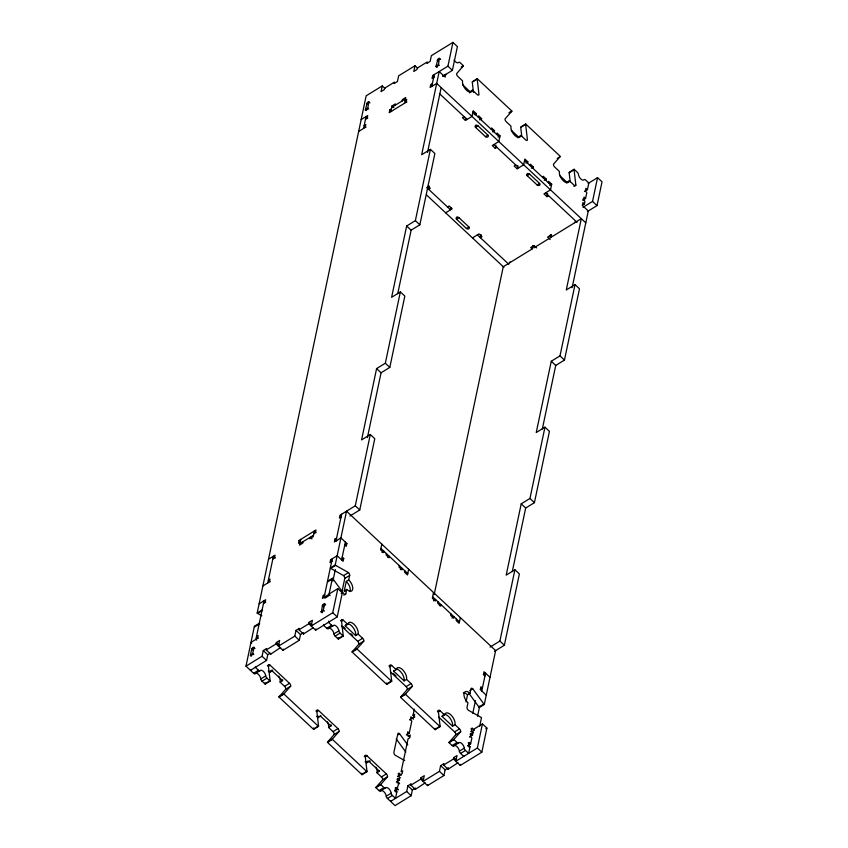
<?xml version="1.0" encoding="UTF-8"?>
<svg xmlns="http://www.w3.org/2000/svg" width="848" height="848" viewBox="0 0 848 848"><rect width="100%" height="100%" fill="white"/><g stroke="black" fill="none" stroke-linecap="round" stroke-linejoin="round"><path stroke-width="1.27" d="M250.393 655.324L250.796 655.737A1.95 0.795 -46.9 0 0 252.248 654.804L254.146 647.702A1.675 0.678 -46.9 0 0 253.139 647.384A1.675 0.678 -46.9 0 0 251.686 649.208L250.393 655.324L251.231 656.108M394.998 790.728L395.221 789.605M439.328 65.519L438.49 64.734L436.042 66.25A1.675 0.678 -46.9 0 0 437.038 66.557A1.675 0.678 -46.9 0 0 438.49 64.734L439.381 58.205A1.95 0.795 -46.9 0 0 437.939 59.148L436.042 66.25L437.155 67.289M368.657 109.032L367.82 108.247L365.361 109.763A1.675 0.678 -46.9 0 0 366.368 110.07A1.675 0.678 -46.9 0 0 367.82 108.247L368.795 101.718A1.95 0.795 -46.9 0 0 367.269 102.661L365.361 109.763L366.209 110.547M325.653 604.963L324.816 604.179A1.675 0.678 -46.9 0 0 323.809 603.871A1.675 0.678 -46.9 0 0 322.357 605.695L321.466 612.224M439.783 58.618L440.621 59.402M415.234 788.216L412.361 789.986L411.163 795.689L395.062 805.6L387.451 798.477A2.237 1.134 58.4 0 1 386.243 796.208A4.473 2.279 58.4 0 0 383.837 791.682A4.473 2.279 58.4 0 0 380.625 790.951A2.237 1.134 58.4 0 1 379.014 790.59L375.865 787.644A2.237 1.134 58.4 0 1 376.014 787.294L380.932 784.273L387.547 776.726A2.237 1.134 58.4 0 0 386.359 773.906L366.972 755.78A2.237 1.134 58.4 0 0 365.181 755.812L366.961 771.214A2.237 1.134 58.4 0 1 366.94 771.68L362.032 774.701L327.445 742.36A2.237 1.134 58.4 0 1 327.593 742.011L332.501 738.979L339.115 731.432A2.237 1.134 58.4 0 0 337.928 728.612L318.541 710.486A2.237 1.134 58.4 0 0 316.749 710.518L318.53 725.92A2.237 1.134 58.4 0 1 318.509 726.386L313.601 729.407L279.013 697.067A2.237 1.134 58.4 0 1 279.162 696.717L284.069 693.685L290.684 686.138A2.237 1.134 58.4 0 0 289.497 683.318L270.12 665.192A2.237 1.134 58.4 0 0 268.328 665.224L270.109 680.626A2.237 1.134 58.4 0 1 270.077 681.092L265.17 684.124L262.021 681.177A2.237 1.134 58.4 0 1 260.824 678.919A4.473 2.279 58.4 0 0 258.407 674.383A4.473 2.279 58.4 0 0 255.195 673.651A2.237 1.134 58.4 0 1 253.594 673.291L245.973 666.168L254.379 626.312L259.287 623.291A2.237 1.134 58.4 0 1 259.7 623.746L254.792 626.778A2.237 1.134 58.4 0 0 254.379 626.312M261.884 615.818L257.601 613.422A2.237 1.134 58.4 0 1 257.167 613.083L366.166 95.824L382.268 85.913L384.95 88.425M267.788 582.936L273.427 556.203L275.335 557.984M363.569 128.451L366.071 116.568L367.778 118.158M250.626 669.517L250.446 670.355L266.548 660.444L267.745 654.73L270.003 653.352M255.534 666.496L255.365 667.323L258.502 670.27A2.237 1.134 58.4 0 0 260.113 670.63A4.473 2.279 58.4 0 1 263.325 671.362A4.473 2.279 58.4 0 1 265.731 675.888A2.237 1.134 58.4 0 0 266.94 678.156L270.077 681.092M245.973 666.168L262.074 656.257L263.272 650.554L266.548 648.54L266.251 649.96L270.724 654.147L280.677 647.469M382.268 85.913L381.059 91.616L384.335 89.602L384.632 88.171L394.458 82.129L394.161 83.549L397.436 81.535L398.634 75.832L415.011 65.752L417.693 68.264M270.724 654.147L270.894 653.342M266.251 649.96L276.077 643.918L276.374 642.487L279.649 640.473L278.441 646.176L294.818 636.095L296.016 630.393L299.291 628.379L298.994 629.799L303.467 633.986L313.347 627.668M313.76 533.848L315.403 532.841L315.997 529.989L299.079 540.409L298.485 543.261L300.118 542.254M391.469 108.788L389.826 109.795L389.221 112.646L406.139 102.237L406.743 99.386L405.111 100.393L406.892 102.057M300.711 539.402L299.514 545.105L302.789 543.08L303.096 541.66M390.854 111.65L392.062 105.936L395.338 103.922L395.041 105.343M276.077 643.918L282.914 650.363L283.2 649.017M402.132 100.976L402.429 99.555L405.704 97.541L404.496 103.244M415.011 65.752L413.803 71.455L417.078 69.441L417.375 68.01L427.201 61.968L426.904 63.388L430.18 61.374L431.378 55.671L452.938 42.4L457.411 46.587L452.397 70.352L442.847 76.225M282.914 650.363L299.291 640.282L300.489 634.569L303.149 632.937M303.467 633.986L303.669 633M308.82 623.757L309.117 622.326L312.393 620.312L311.184 626.015L332.745 612.744L337.822 588.639L342.295 592.816L337.218 616.92L315.657 630.202L308.82 623.757L298.994 629.799M315.657 630.202L315.944 628.856M342.232 557.072L343.726 558.461L343.122 561.312L337.154 555.737L330.614 559.765L330.01 562.616L331.642 561.609M336.603 538.088L334.971 539.095L334.366 541.946L340.917 537.918L346.874 543.494L346.281 546.345L344.786 544.946M452.938 42.4L447.924 66.165L432.65 75.578L432.045 78.429L433.678 77.412M332.246 558.758L324.106 597.374L324.858 598.073M335.999 540.939L341.638 514.206M431.78 86.443L434.282 74.56M325.749 596.367L325.452 597.798L328.717 595.784L332.416 578.262A2.237 1.134 58.4 0 1 332.829 578.728L343.981 593.96A2.237 1.134 58.4 0 0 345.772 593.929L346.715 589.413A7.452 3.795 58.4 0 0 352.694 589.307A7.452 3.795 58.4 0 0 348.719 579.905L349.673 575.389A2.237 1.134 58.4 0 0 348.486 572.57L335.638 565.372A2.237 1.134 58.4 0 1 335.204 565.033L346.546 511.174L495.635 650.607L484.293 704.465L479.374 707.486A2.237 1.134 58.4 0 1 478.961 707.031L468.562 692.805M321.477 612.214A1.95 0.795 -46.9 0 0 322.918 611.281L324.816 604.179L322.357 605.695L323.48 606.744M367.407 437.589L381.07 372.781L389.804 367.396L404.825 296.111L400.351 291.924L385.331 363.22L376.597 368.594L361.577 439.889L370.3 434.505L374.774 438.692L359.753 509.987L349.927 516.029M397.733 293.705L411.121 230.19L419.845 224.815L434.876 153.52L430.402 149.343L415.372 220.628L406.648 226.003L391.617 297.298L400.351 291.924M323.745 624.488L323.576 625.326L326.724 628.262A2.237 1.134 58.4 0 0 328.324 628.633A4.473 2.279 58.4 0 1 331.536 629.354A4.473 2.279 58.4 0 1 333.942 633.891A2.237 1.134 58.4 0 0 335.151 636.148L338.299 639.095L343.207 636.074A2.237 1.134 58.4 0 0 343.228 635.608L341.447 620.206A2.237 1.134 58.4 0 1 343.239 620.174L347.712 624.351A7.823 3.986 58.4 0 1 353.987 624.245A7.823 3.986 58.4 0 1 358.153 634.113L362.626 638.3A2.237 1.134 58.4 0 1 363.813 641.12L357.199 648.667L352.291 651.688A2.237 1.134 58.4 0 0 352.143 652.038L386.73 684.389L391.638 681.357A2.237 1.134 58.4 0 0 391.659 680.891L389.879 665.489A2.237 1.134 58.4 0 1 391.67 665.457L396.143 669.644A7.823 3.986 58.4 0 1 402.418 669.538A7.823 3.986 58.4 0 1 406.584 679.407L411.057 683.583A2.237 1.134 58.4 0 1 412.245 686.414L405.63 693.961L400.712 696.982A2.237 1.134 58.4 0 0 400.563 697.332L435.151 729.683L440.07 726.651A2.237 1.134 58.4 0 0 440.091 726.185L438.31 710.783A2.237 1.134 58.4 0 1 440.101 710.751L444.575 714.938A7.823 3.986 58.4 0 1 450.839 714.822A7.823 3.986 58.4 0 1 455.016 724.701L459.478 728.877A2.237 1.134 58.4 0 1 460.676 731.697L454.062 739.244L449.143 742.276A2.237 1.134 58.4 0 0 448.995 742.625L452.143 745.562A2.237 1.134 58.4 0 0 453.744 745.922A4.473 2.279 58.4 0 1 456.955 746.653A4.473 2.279 58.4 0 1 459.372 751.18A2.237 1.134 58.4 0 0 460.57 753.448L463.718 756.395L463.898 755.557M332.914 580.986L335.32 569.591M328.748 621.054L328.483 622.305L331.632 625.241A2.237 1.134 58.4 0 0 333.232 625.601A4.473 2.279 58.4 0 1 336.444 626.333A4.473 2.279 58.4 0 1 338.861 630.859A2.237 1.134 58.4 0 0 340.069 633.127L343.207 636.074M341.627 559.924L345.39 542.095M427.509 152.417L441.161 87.609M341.034 517.057L339.401 518.064L340.006 515.213L355.28 505.8L370.3 434.505M341.903 592.01L344.765 578.421A2.237 1.134 58.4 0 0 343.567 575.601L330.731 568.393A2.237 1.134 58.4 0 1 330.285 568.054L335.204 565.033M429.342 186.125L428.664 189.337L430.307 188.33L428.07 186.231M344.998 591.554A7.452 3.795 58.4 0 1 344.267 590.929L346.27 581.421L348.719 579.905M464.079 116.653L462.446 117.66L465.425 120.458L465.881 118.317M451.019 207.506L450.532 209.785L426.639 187.44M381.833 544.172L380.635 549.886L383.614 552.673L383.911 551.242L381.95 552.451M475.855 114.936L476.163 113.505L473.173 110.717L471.976 116.42L465.425 120.458M475.993 125.069L475.516 127.348L485.448 136.645A1.675 1.272 11.9 0 0 487.801 136.931A1.675 1.272 11.9 0 0 487.907 135.129L477.965 125.833A1.675 1.272 11.9 0 0 475.622 125.546A1.675 1.272 11.9 0 0 475.516 127.348L477.965 125.833M456.977 217.056L456.531 219.197L466.464 228.494A1.675 1.272 11.9 0 0 468.817 228.78A1.675 1.272 11.9 0 0 468.923 226.978L458.98 217.682A1.675 1.272 11.9 0 0 456.637 217.395A1.675 1.272 11.9 0 0 456.531 219.197L458.98 217.682M386.402 553.564L386.094 554.995L389.084 557.783L389.38 556.352L387.748 557.369M478.346 117.257L478.643 115.826L481.622 118.614L481.325 120.045M399.323 565.648L399.016 567.079L402.005 569.867L402.302 568.436L400.341 569.655M491.268 129.341L491.564 127.91L494.543 130.709L494.246 132.129M404.782 570.768L404.485 572.188L407.464 574.976L408.672 569.273M496.727 134.45L497.034 133.03L500.013 135.818L498.815 141.521L492.264 145.549L495.243 148.336L496.886 147.329M495.243 148.336L495.921 145.135M481.028 234.461L480.35 237.673L481.993 236.666L479.003 233.878L472.463 237.906M515.764 164.989L514.132 166.007L517.11 168.794L517.789 165.583M433.519 592.519L432.321 598.222L435.3 601.009L435.596 599.578L433.635 600.787M390.769 800.586L390.589 801.413L406.69 791.502L407.899 785.799L411.163 783.785L410.867 785.206L415.34 789.393L425.272 782.81M434.165 594.671L503.267 266.717L532.194 248.909L532.873 245.708M394.49 790.908L395.412 790.347L396.016 787.495L398.253 789.583M396.345 782.121L397.267 781.549L397.871 778.697L399.355 780.096L397.214 781.421M397.5 776.651L398.422 776.09L399.026 773.238L401.252 775.326M527.541 163.272L527.848 161.841L524.859 159.053L523.661 164.756L517.11 168.794M395.412 790.347L396.906 791.735L395.507 798.392L392.359 795.456A2.237 1.134 58.4 0 1 391.151 793.187A4.473 2.279 58.4 0 0 388.744 788.661A4.473 2.279 58.4 0 0 385.533 787.93A2.237 1.134 58.4 0 1 383.921 787.569L380.784 784.623A2.237 1.134 58.4 0 1 380.932 784.273M395.624 790.919A1.95 0.795 -46.9 0 0 396.864 790.05L398.761 782.948A1.675 0.678 -46.9 0 0 397.288 782.99M399.355 780.096L399.906 777.478L398.422 776.09M406.309 734.972L409.255 733.16L411.81 721.044L410.315 719.645L410.92 716.793L413.474 719.189M414.799 717.005L413.008 715.341L414.312 709.151M527.679 173.405L527.202 175.684L537.134 184.981A1.675 1.272 11.9 0 0 539.487 185.267A1.675 1.272 11.9 0 0 539.593 183.465L529.65 174.169A1.675 1.272 11.9 0 0 527.308 173.882A1.675 1.272 11.9 0 0 527.202 175.684L529.65 174.169M438.087 601.9L437.78 603.331L440.769 606.119L441.066 604.688L439.423 605.705M530.032 165.593L530.329 164.162L533.307 166.961L533.01 168.381M509.818 262.689L510.008 261.799M451.009 613.984L450.701 615.415L453.691 618.203L453.987 616.772L452.026 617.991M542.953 177.677L543.25 176.246L546.229 179.045L545.932 180.465M415.34 789.393L415.584 788.237M410.867 785.206L420.693 779.164L420.99 777.733L424.265 775.719L423.067 781.421L439.434 771.341L440.631 765.638L443.907 763.624L443.61 765.044L448.083 769.231L458.005 762.734M534.335 245.581L533.848 247.902L550.765 237.482L551.359 234.631L549.727 235.638L551.518 237.313M456.468 619.104L456.171 620.524L459.15 623.312L460.358 617.609M548.412 182.786L548.72 181.366L551.698 184.154L550.5 189.857L543.95 193.885L546.928 196.672L548.571 195.665M546.928 196.672L547.607 193.471M420.693 779.164L427.54 785.608L427.71 784.803M427.54 785.608L443.907 775.528L445.105 769.825L448.38 767.811L448.083 769.231M453.436 759.002L453.733 757.571L457.008 755.557L455.811 761.26L477.36 747.989L482.438 723.885L486.911 728.072L481.834 752.176L460.284 765.447L453.436 759.002L443.61 765.044M466.029 701.953L467.524 694.819L469.983 693.314L470.937 688.799A2.237 1.134 58.4 0 1 472.728 688.767L483.879 703.999A2.237 1.134 58.4 0 0 484.293 704.465M460.284 765.447L460.506 764.377M574.764 222.706L574.944 221.816M472.792 713.316L475.463 700.66M583.403 198.591L583.106 199.98A1.675 0.678 -46.9 0 1 583 200.308M467.619 745.89L468.541 745.318L469.145 742.466L470.629 743.866L468.181 745.371M469.474 737.092L470.396 736.53L471 733.668L472.484 735.068L470.343 736.393M470.629 731.623L471.552 731.061L472.145 728.209L474.382 730.298M468.541 745.318L470.036 746.717L468.626 753.363L465.488 750.427A2.237 1.134 58.4 0 1 464.28 748.159A4.473 2.279 58.4 0 0 461.874 743.632A4.473 2.279 58.4 0 0 458.662 742.901A2.237 1.134 58.4 0 1 457.051 742.541L453.913 739.594A2.237 1.134 58.4 0 1 454.062 739.244M470.629 743.866L471.891 737.919L470.396 736.53M472.484 735.068L473.036 732.449L471.552 731.061M481.781 690.982L485.533 673.164L483.349 674.51M512.298 571.541L525.686 508.026L534.42 502.652L549.44 431.356L544.967 427.169L529.947 498.465L521.213 503.839L506.192 575.135L514.916 569.761L519.389 573.937L504.369 645.233L494.543 651.285M542.349 428.95L555.737 365.435L564.461 360.061L579.491 288.776L575.018 284.589L559.987 355.884L551.264 361.259L536.233 432.554L544.967 427.169M582.449 205.152L584.41 203.933L584.961 201.326L583.477 199.927L584.071 197.075L585.565 198.474L583.106 199.98L583.668 200.51M585.565 198.474L586.816 192.528L585.321 191.139L585.926 188.288L587.42 189.676L584.473 191.489M587.42 189.676L588.819 183.03L585.671 180.083A2.237 1.134 58.4 0 0 584.071 179.723A4.473 2.279 58.4 0 1 580.859 178.992A4.473 2.279 58.4 0 1 578.453 174.465A2.237 1.134 58.4 0 0 577.244 172.197L574.096 169.261L569.188 172.282A2.237 1.134 58.4 0 0 569.167 172.748L570.206 181.726M477.541 716.231L479.671 706.108M479.671 726.365L481.505 717.694A2.237 1.134 58.4 0 0 481.06 717.355L468.223 710.158A2.237 1.134 58.4 0 1 467.025 707.338L467.979 702.822A7.452 3.795 58.4 0 1 464.015 693.42A7.452 3.795 58.4 0 1 469.983 693.314M572.124 287.663L588.289 210.972L582.322 205.396L582.926 202.545L584.41 203.933M490.07 647.098L499.896 641.056L514.916 569.761M582.989 207.294L592.54 201.411L597.554 177.645L602.027 181.832L597.013 205.598L587.463 211.481M366.654 103.647L367.491 104.431M454.062 59.985A4.473 2.279 58.4 0 0 458.651 62.423A2.237 1.134 58.4 0 1 460.252 62.784L463.4 65.731A2.237 1.134 58.4 0 1 463.252 66.08L456.637 73.628A2.237 1.134 58.4 0 0 457.825 76.447L462.542 80.857A7.452 3.795 58.4 0 0 466.517 90.259A7.452 3.795 58.4 0 0 472.484 90.153L477.201 94.573A2.237 1.134 58.4 0 0 478.993 94.541L477.212 79.14A2.237 1.134 58.4 0 1 477.244 78.673L472.325 81.694A2.237 1.134 58.4 0 0 472.304 82.161L473.491 92.432M477.244 78.673L511.832 111.024A2.237 1.134 58.4 0 1 511.683 111.374L505.058 118.921A2.237 1.134 58.4 0 0 506.256 121.741L510.973 126.151A7.452 3.795 58.4 0 0 514.937 135.553A7.452 3.795 58.4 0 0 520.916 135.447L525.633 139.867A2.237 1.134 58.4 0 0 527.424 139.835L525.643 124.433A2.237 1.134 58.4 0 1 525.665 123.967L520.757 126.988A2.237 1.134 58.4 0 0 520.736 127.454L521.774 136.443M525.665 123.967L560.252 156.308A2.237 1.134 58.4 0 1 560.104 156.657L553.49 164.205A2.237 1.134 58.4 0 0 554.687 167.024L559.404 171.444A7.452 3.795 58.4 0 0 563.369 180.847A7.452 3.795 58.4 0 0 569.347 180.741L574.064 185.15A2.237 1.134 58.4 0 0 575.856 185.129L574.075 169.727A2.237 1.134 58.4 0 1 574.096 169.261M279.162 696.717L285.776 689.17L290.684 686.138M352.291 651.688L358.905 644.141L363.813 641.12M327.593 742.011L334.207 734.463L339.115 731.432M400.712 696.982L407.337 689.435L412.245 686.414M376.014 787.294L382.639 779.747L387.547 776.726M449.143 742.276L455.758 734.728L460.676 731.697M366.622 103.816L369.071 102.311M437.292 60.303L439.741 58.798M361.153 119.589L367.703 115.561L367.11 118.413L365.467 119.42M391.755 107.367L405.397 98.972M442.815 76.076L445.762 74.264L445.158 77.115L439.2 71.539L421.668 154.718L430.402 149.343M432.385 83.592L430.742 84.599L430.137 87.45L436.688 83.422L585.777 222.854M461.429 66.939L463.4 65.731M461.291 67.289L463.252 66.08M358.651 131.472L365.202 127.444L365.806 124.592L364.163 125.599L365.954 127.274M472.304 82.161L477.212 79.14M469.527 92.845A7.452 3.795 58.4 0 0 470.025 91.669L472.484 90.153M474.191 114.713L476.163 113.505M479.661 119.833L481.622 118.614M508.885 112.837L511.832 111.024M509.712 112.583L511.683 111.374M492.582 131.917L494.543 130.709M485.448 136.645L487.907 135.129M498.052 137.026L500.013 135.818M520.736 127.454L525.643 124.433M518.117 137.885A7.452 3.795 58.4 0 0 518.457 136.963L520.916 135.447M447.553 206.997L449.186 205.99L452.175 208.778L445.624 212.806M525.877 163.049L527.848 161.841M531.346 168.169L533.307 166.961M557.157 158.481L560.104 156.657M544.268 180.253L546.229 179.045M466.464 228.494L468.923 226.978M537.134 184.981L539.593 183.465M569.167 172.748L574.075 169.727M549.737 185.362L551.698 184.154M566.687 182.892A7.452 3.795 58.4 0 0 566.888 182.256L569.347 180.741M573.895 186.337L575.856 185.129M588.12 183.454L597.554 177.645M575.018 284.589L566.284 289.963L581.304 218.667L552.387 236.475L550.893 235.087L547.617 237.101L550.172 239.496M268.509 559.224L275.059 555.196L274.455 558.048L272.823 559.055M299.81 543.685L313.453 535.279M262.88 585.968L269.431 581.929L270.024 579.078L268.392 580.085L270.183 581.76M344.913 544.702L346.874 543.494M259.117 603.787L265.668 599.759L265.064 602.61L263.431 603.617M341.755 559.669L343.726 558.461M257.167 613.083L262.074 610.051A2.237 1.134 58.4 0 0 262.509 610.39L257.601 613.422M330.731 568.393L335.638 565.372M332.416 578.262L327.498 581.293A2.237 1.134 58.4 0 1 327.911 581.749L332.829 578.728M343.567 575.601L348.486 572.57M344.765 578.421L349.673 575.389M324.71 594.522L323.077 595.529L322.473 598.381L329.024 594.353L330.137 595.402M329.098 594.013L337.822 588.639M344.267 590.929L346.715 589.413M341.203 593.494L342.295 592.816M343.8 595.137L345.772 593.929M250.436 655.154L252.895 653.638L253.637 654.338M323.565 610.125L321.106 611.631L322.219 612.68M253.594 673.291L258.502 670.27M326.724 628.262L331.632 625.241M267.406 665.797L268.328 665.224M340.536 620.768L341.447 620.206M255.195 673.651L260.113 670.63M328.324 628.633L333.232 625.601M268.275 666.327L270.12 665.192M341.405 621.308L343.239 620.174M268.275 671.097L269.675 672.4L272.134 670.895A7.823 3.986 58.4 0 1 272.346 670.217M358.153 634.113L355.694 635.629L345.263 625.866L347.712 624.351M260.824 678.919L265.731 675.888M333.942 633.891L338.861 630.859M262.021 681.177L266.94 678.156M335.151 636.148L340.069 633.127M265.17 684.124A2.237 1.134 58.4 0 0 265.191 683.658L270.109 680.626M338.299 639.095A2.237 1.134 58.4 0 0 338.32 638.629L343.228 635.608M285.776 689.17A2.237 1.134 58.4 0 0 284.589 686.35L280.116 682.163L282.564 680.647A7.823 3.986 58.4 0 0 282.67 679.873M284.589 686.35L289.497 683.318M341.405 626.068L357.708 641.321L362.626 638.3M279.013 697.067L283.921 694.035A2.237 1.134 58.4 0 1 284.069 693.685M352.143 652.038L357.05 649.017A2.237 1.134 58.4 0 1 357.199 648.667M315.838 711.09L316.749 710.518M388.956 666.062L389.879 665.489M316.707 711.62L318.541 710.486M389.518 666.782L391.67 665.457M316.707 716.39L318.106 717.694L320.565 716.189A7.823 3.986 58.4 0 1 320.767 715.511M406.584 679.407L404.125 680.912L393.684 671.16L396.143 669.644M313.601 729.407A2.237 1.134 58.4 0 0 313.622 728.941L318.53 725.92M386.73 684.389A2.237 1.134 58.4 0 0 386.752 683.923L391.659 680.891M334.207 734.463A2.237 1.134 58.4 0 0 333.02 731.644L328.547 727.457L330.996 725.941A7.823 3.986 58.4 0 0 331.102 724.743M333.02 731.644L337.928 728.612M390.398 671.881L406.139 686.615L411.057 683.583M327.445 742.36L332.352 739.329A2.237 1.134 58.4 0 1 332.501 738.979M400.563 697.332L405.482 694.3A2.237 1.134 58.4 0 1 405.63 693.961M413.008 715.341L414.64 714.334L414.047 717.185L409.679 719.867M397.638 735.004L399.599 733.796L407.771 744.968M469.781 690.579L472.728 688.767M364.258 756.384L365.181 755.812M437.388 711.355L438.31 710.783M365.138 756.914L366.972 755.78M437.95 712.076L440.101 710.751M480.413 689.339L482.374 688.131L480.89 686.742L480.286 689.594L486.254 695.169M408.1 736.35L410.284 735.004L409.69 737.855L408.047 738.862L401.115 771.775L402.747 770.768L402.153 773.62L398.051 776.143M365.138 761.684L366.537 762.988L368.997 761.472A7.823 3.986 58.4 0 1 369.198 760.804M455.016 724.701L452.556 726.206L442.115 716.454L444.575 714.938M362.032 774.701A2.237 1.134 58.4 0 0 362.054 774.235L366.961 771.214M435.151 729.683A2.237 1.134 58.4 0 0 435.183 729.216L440.091 726.185M478.961 707.031L483.879 703.999M382.639 779.747A2.237 1.134 58.4 0 0 381.441 776.927L376.968 772.751L379.427 771.235A7.823 3.986 58.4 0 0 379.522 770.461M381.441 776.927L386.359 773.906M438.819 717.175L454.57 731.909L459.478 728.877M398.104 773.8L399.026 773.238M470.916 728.962L472.145 728.209M375.865 787.644L380.784 784.623M448.995 742.625L453.913 739.594M482.438 723.885L473.714 729.259L473.343 731.029L471.901 731.909M396.949 779.27L397.871 778.697M398.995 778.051L399.906 777.478M470.078 734.241L471 733.668M471.806 733.213L473.036 732.449M379.014 790.59L383.921 787.569M452.143 745.562L457.051 742.541M380.625 790.951L385.533 787.93M453.744 745.922L458.662 742.901M485.819 728.739L486.911 728.072M395.094 788.057L396.016 787.495M468.223 743.028L469.145 742.466M386.243 796.208L391.151 793.187M459.372 751.18L464.28 748.159M395.984 792.308L396.906 791.735M469.114 747.279L470.036 746.717M387.451 798.477L392.359 795.456M460.57 753.448L465.488 750.427M404.729 760.582L395.094 755.176A2.237 1.134 58.4 0 1 393.907 752.356L397.807 733.827A2.237 1.134 58.4 0 1 399.599 733.796M447.924 66.165L452.397 70.352M592.54 201.411L597.013 205.598M437.324 60.134L438.162 60.918M462.796 84.906L470.025 91.669M511.227 130.2L518.457 136.963M559.659 175.494L566.888 182.256M472.877 112.148L499.716 137.238M524.562 160.484L551.401 185.574M432.65 75.578L434.43 77.242M439.412 93.577L467.068 119.441M493.896 144.542L518.753 167.777M545.582 192.878L577.053 222.314M392.062 105.936L393.854 107.611M389.826 109.795L391.617 111.47M536.53 247.892L533.975 245.507L530.7 247.521L532.194 248.909M369.113 102.131L369.951 102.915M477.371 234.885L508.842 264.311M426.512 194.934L503.924 267.343M415.372 220.628L419.845 224.815M559.987 355.884L564.461 360.061M406.648 226.003L411.121 230.19M551.264 361.259L555.737 365.435M385.331 363.22L389.804 367.396M529.947 498.465L534.42 502.652M376.597 368.594L381.07 372.781M521.213 503.839L525.686 508.026M355.28 505.8L359.753 509.987M499.896 641.056L504.369 645.233M380.932 548.455L407.771 573.555M432.618 596.791L459.457 621.891M490.006 677.34L484.038 671.764L483.445 674.616L484.929 676.015M334.971 539.095L336.751 540.77M316.06 532.597L314.354 531.007L313.166 536.699L309.891 538.713L310.188 537.293L311.979 538.968M330.614 559.765L332.395 561.44M299.079 540.409L300.87 542.073M332.745 612.744L337.218 616.92M477.36 747.989L481.834 752.176M343.292 626.661L345.178 628.432M350.839 633.732L352.736 635.502M393.143 673.291L396.027 675.983M323.523 610.295L324.36 611.079M468.425 745.805L468.976 746.335M321.063 611.811L321.911 612.595M357.05 649.017L391.638 681.357M405.482 694.3L440.07 726.651M309.117 622.326L311.799 624.838M453.733 757.571L456.415 760.084M409.255 733.16L407.761 731.771L407.157 734.622L409.711 737.007M296.016 630.393L300.489 634.569M440.631 765.638L445.105 769.825M265.731 602.356L264.035 600.766L255.895 639.381L256.637 640.081M294.818 636.095L299.291 640.282M439.434 771.341L443.907 775.528M276.374 642.487L279.056 644.999M420.99 777.733L423.671 780.245M258.28 638.205L256.499 636.53L258.131 635.523L257.527 638.374L250.987 642.402L251.729 643.102M263.272 650.554L267.745 654.73M407.899 785.799L412.361 789.986M254.983 648.487L254.146 647.702L251.686 649.208L252.524 649.992M397.267 781.549L399.599 783.732M262.074 656.257L266.548 660.444M406.69 791.502L411.163 795.689M272.134 670.895L282.564 680.647M320.565 716.189L330.996 725.941M368.997 761.472L379.427 771.235M252.852 653.819L253.69 654.603M397.468 789.064L398.306 789.848M283.921 694.035L318.509 726.386M332.352 739.329L366.94 771.68M396.175 738.852L405.842 752.049M435.066 728.252L435.183 729.216M386.635 682.958L386.752 683.923M361.937 773.281L362.054 774.235M338.214 637.664L338.32 638.629M313.516 727.987L313.622 728.941M265.085 682.693L265.191 683.658M454.57 731.909A2.237 1.134 58.4 0 1 455.758 734.728M406.139 686.615A2.237 1.134 58.4 0 1 407.337 689.435M357.708 641.321A2.237 1.134 58.4 0 1 358.905 644.141M345.263 625.866A7.823 3.986 58.4 0 1 345.783 624.637M347.298 623.778A7.823 3.986 58.4 0 1 353.319 627.827A7.823 3.986 58.4 0 1 355.694 635.629M393.684 671.16A7.823 3.986 58.4 0 1 393.896 670.482M395.719 669.072A7.823 3.986 58.4 0 1 401.751 673.121A7.823 3.986 58.4 0 1 404.125 680.912M442.115 716.454A7.823 3.986 58.4 0 1 442.645 715.214M443.854 714.419A7.823 3.986 58.4 0 1 450.012 718.182A7.823 3.986 58.4 0 1 452.556 726.206M463.347 692.964A7.452 3.795 58.4 0 1 467.524 694.819M346.27 581.421A7.452 3.795 58.4 0 1 349.97 591.607M366.537 762.988A7.823 3.986 58.4 0 1 367.979 761.048M369.929 761.069A7.823 3.986 58.4 0 1 370.3 761.197M375.897 767.154A7.823 3.986 58.4 0 1 376.968 772.751M318.106 717.694A7.823 3.986 58.4 0 1 319.049 716.041M327.466 721.86A7.823 3.986 58.4 0 1 328.547 727.457M269.675 672.4A7.823 3.986 58.4 0 1 272.717 670.386M278.791 676.068A7.823 3.986 58.4 0 1 280.116 682.163"/></g></svg>
